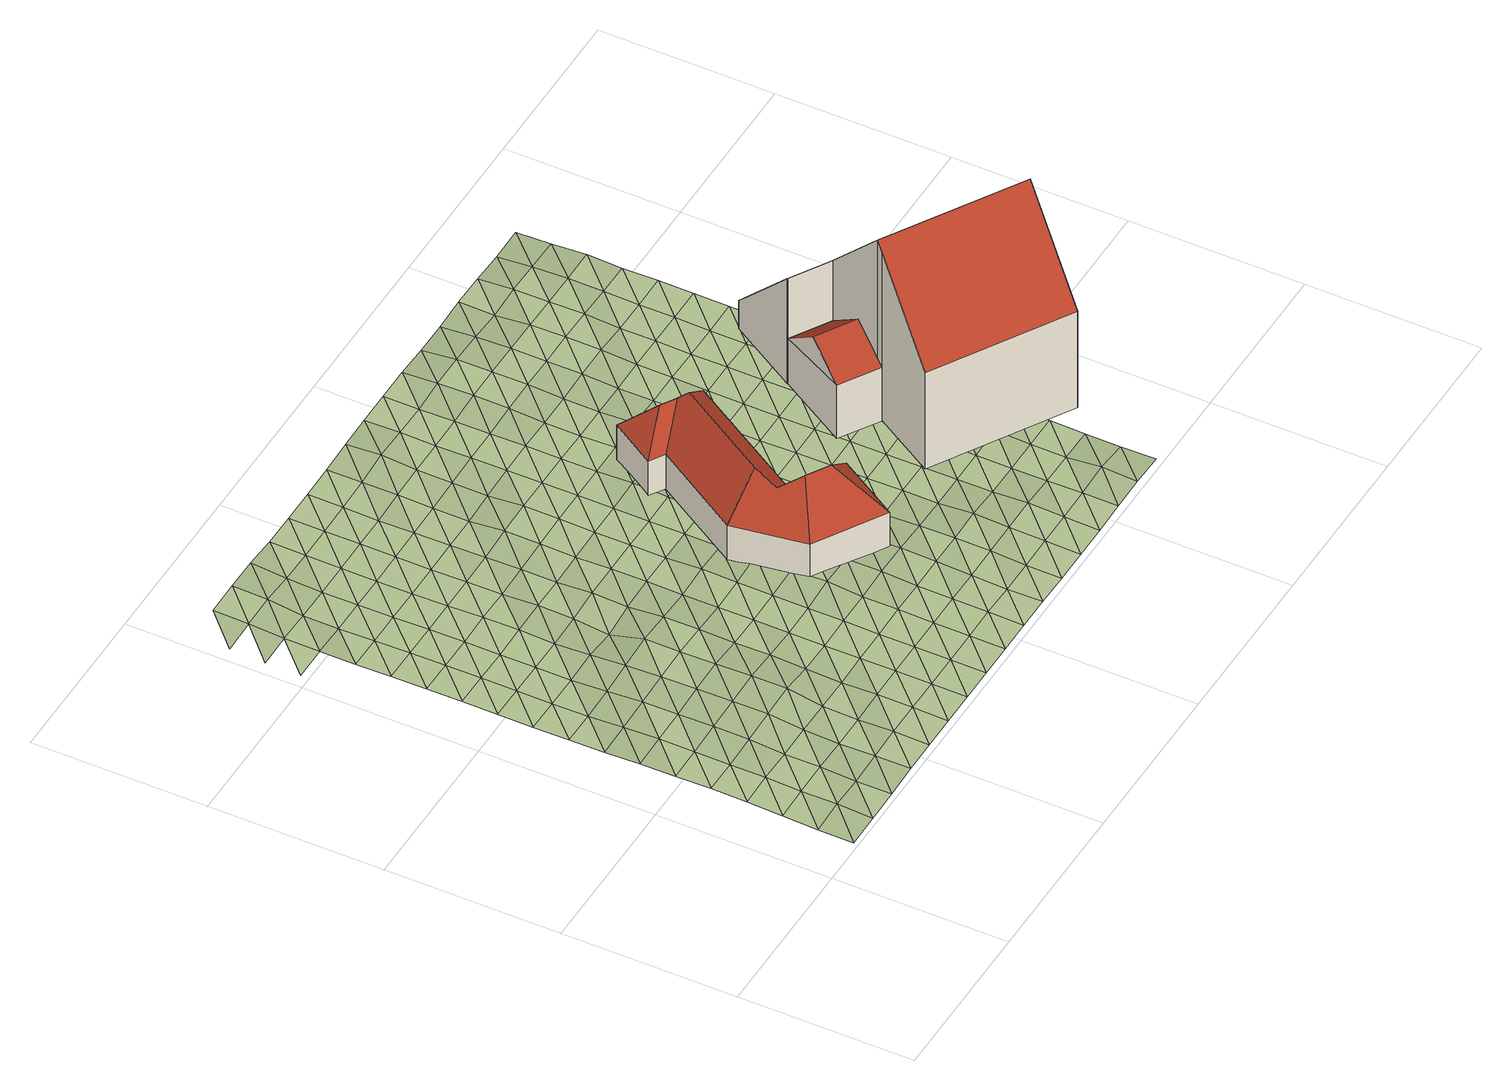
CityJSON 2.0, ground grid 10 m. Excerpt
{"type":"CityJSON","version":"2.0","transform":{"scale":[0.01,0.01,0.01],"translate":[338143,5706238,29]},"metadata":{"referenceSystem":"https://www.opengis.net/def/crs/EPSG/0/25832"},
"CityObjects":{
"building1":{"type":"Building","attributes":{"Gemeindeschluessel":"05112000","Geometrietyp2DReferenz":"3000","Height.highReference":"highestRoofEdge","Height.lowReference":"lowestGroundPoint","Height.status":"measured","measuredHeight":4.83,"function":"31001_2463","roofType":"5000","storeysAboveGround":1},"geometry":[{"type":"Solid","lod":"2","boundaries":[[[[0,1,2,3]],[[4,5,1,0]],[[6,7,5,4]],[[8,9,7,6]],[[10,11,9,8]],[[12,13,11,10]],[[14,15,13,12]],[[16,17,15,14]],[[3,2,17,16]],[[18,16,14,19]],[[14,12,19]],[[18,19,12,10,20]],[[21,20,10,8,22]],[[23,22,8,6,24]],[[6,4,24]],[[24,4,0,23]],[[22,23,0,3,21]],[[20,21,3,16,18]],[[1,5,7,9,11,13,15,17,2]]]],"semantics":{"surfaces":[{"type":"WallSurface"},{"type":"RoofSurface"},{"type":"GroundSurface"}],"values":[[0,0,0,0,0,0,0,0,0,1,1,1,1,1,1,1,1,1,2]]}}]},
"building2":{"type":"Building","attributes":{"Gemeindeschluessel":"05112000","Geometrietyp2DReferenz":"3000","function":"31001_1010"},"address":[{"country":"Deutschland","locality":"Duisburg","thoroughfareNumber":"126","thoroughfareName":"Grafschafter Str."}],"children":["building2-1","building2-2"]},
"building2-1":{"type":"BuildingPart","attributes":{"Height.highReference":"highestRoofEdge","Height.lowReference":"lowestGroundPoint","Height.status":"measured","measuredHeight":11.81,"roofType":"3100","storeysAboveGround":2},"parents":["building2"],"geometry":[{"type":"Solid","lod":"2","boundaries":[[[[25,26,27,28]],[[29,30,26,25]],[[31,32,30,29]],[[33,34,32,31]],[[35,36,34,33]],[[37,38,36,35]],[[39,40,38,37]],[[41,42,43,40,39]],[[28,27,44,45,46]],[[41,39,37,35,47]],[[33,31,29,25,28,46,48,47,35]],[[26,30,32,34,36,38,40,43,49,50,44,27]],[[42,41,47,51,52]],[[43,42,52,49]],[[53,54,51,47,48]],[[50,49,52,53]],[[52,51,54,53]],[[45,53,48,46]],[[44,50,53,45]]]],"semantics":{"surfaces":[{"type":"WallSurface"},{"type":"RoofSurface"},{"type":"GroundSurface"},{"type":"ClosureSurface"}],"values":[[0,0,0,0,0,0,0,0,0,1,1,2,0,3,0,3,3,0,3]]}}]},
"building2-2":{"type":"BuildingPart","attributes":{"Height.highReference":"highestRoofEdge","Height.lowReference":"lowestGroundPoint","Height.status":"measured","measuredHeight":5.05,"roofType":"3100","storeysAboveGround":2},"parents":["building2"],"geometry":[{"type":"Solid","lod":"2","boundaries":[[[[55,56,57,43,42]],[[45,44,58,56,55]],[[55,59,45]],[[45,59,54,53]],[[42,51,54,59,55]],[[60,57,56,58]],[[60,58,44,50]],[[45,53,50,44]],[[60,50,49,43,57]],[[49,52,42,43]],[[50,53,52,49]],[[42,52,51]],[[51,52,53,54]]]],"semantics":{"surfaces":[{"type":"WallSurface"},{"type":"RoofSurface"},{"type":"GroundSurface"},{"type":"ClosureSurface"}],"values":[[0,0,0,1,1,2,0,3,0,3,3,0,3]]}}]},
"terrain1":{"type":"TINRelief","attributes":{"lod":2},"geometry":[{"type":"CompositeSurface","lod":"2","boundaries":[[[61,62,63]],[[63,62,64]],[[65,61,66]],[[66,61,63]],[[67,65,68]],[[68,65,66]],[[69,67,70]],[[63,64,71]],[[70,67,68]],[[72,69,73]],[[71,64,74]],[[66,63,75]],[[73,69,70]],[[76,72,77]],[[75,63,71]],[[68,66,78]],[[77,72,73]],[[79,76,80]],[[78,66,75]],[[70,68,81]],[[71,74,82]],[[80,76,77]],[[83,79,84]],[[81,68,78]],[[73,70,85]],[[82,74,86]],[[75,71,87]],[[84,79,80]],[[88,83,89]],[[85,70,81]],[[77,73,90]],[[87,71,82]],[[78,75,91]],[[89,83,84]],[[92,88,93]],[[90,73,85]],[[80,77,94]],[[91,75,87]],[[81,78,95]],[[93,88,89]],[[82,86,96]],[[97,92,98]],[[94,77,90]],[[84,80,99]],[[95,78,91]],[[85,81,100]],[[96,86,101]],[[98,92,93]],[[87,82,102]],[[103,97,104]],[[99,80,94]],[[89,84,105]],[[100,81,95]],[[90,85,106]],[[102,82,96]],[[104,97,98]],[[91,87,107]],[[108,103,109]],[[105,84,99]],[[93,89,110]],[[106,85,100]],[[111,112,113]],[[94,90,114]],[[107,87,102]],[[109,103,104]],[[95,91,115]],[[116,108,117]],[[110,89,105]],[[96,101,118]],[[98,93,119]],[[114,90,106]],[[120,121,111]],[[99,94,122]],[[115,91,107]],[[117,108,109]],[[100,95,123]],[[113,116,124]],[[118,101,125]],[[119,93,110]],[[102,96,126]],[[104,98,127]],[[122,94,114]],[[128,129,120]],[[105,99,130]],[[123,95,115]],[[124,116,117]],[[106,100,131]],[[111,113,132]],[[126,96,118]],[[127,98,119]],[[107,102,133]],[[109,104,134]],[[130,99,122]],[[110,105,135]],[[131,100,123]],[[132,113,124]],[[114,106,136]],[[120,111,137]],[[133,102,126]],[[134,104,127]],[[115,107,138]],[[117,109,139]],[[135,105,130]],[[118,125,140]],[[119,110,141]],[[136,106,131]],[[137,111,132]],[[122,114,142]],[[128,120,143]],[[138,107,133]],[[139,109,134]],[[123,115,144]],[[124,117,145]],[[140,125,146]],[[141,110,135]],[[126,118,147]],[[127,119,148]],[[142,114,136]],[[143,120,137]],[[130,122,149]],[[144,115,138]],[[145,117,139]],[[131,123,150]],[[132,124,151]],[[147,118,140]],[[148,119,141]],[[133,126,152]],[[134,127,153]],[[149,122,142]],[[135,130,154]],[[150,123,144]],[[151,124,145]],[[136,131,155]],[[137,132,156]],[[152,126,147]],[[153,127,148]],[[138,133,157]],[[139,134,158]],[[154,130,149]],[[140,146,159]],[[141,135,160]],[[155,131,150]],[[156,132,151]],[[142,136,161]],[[143,137,162]],[[157,133,152]],[[158,134,153]],[[144,138,163]],[[145,139,164]],[[159,146,165]],[[160,135,154]],[[147,140,166]],[[148,141,167]],[[161,136,155]],[[162,137,156]],[[149,142,168]],[[163,138,157]],[[164,139,158]],[[150,144,169]],[[151,145,170]],[[166,140,159]],[[167,141,160]],[[152,147,171]],[[153,148,172]],[[168,142,161]],[[154,149,173]],[[169,144,163]],[[170,145,164]],[[155,150,174]],[[156,151,175]],[[171,147,166]],[[172,148,167]],[[157,152,176]],[[158,153,177]],[[173,149,168]],[[159,165,178]],[[160,154,179]],[[174,150,169]],[[175,151,170]],[[161,155,180]],[[162,156,181]],[[176,152,171]],[[177,153,172]],[[163,157,182]],[[164,158,183]],[[178,165,184]],[[179,154,173]],[[166,159,185]],[[167,160,186]],[[180,155,174]],[[181,156,175]],[[168,161,187]],[[182,157,176]],[[183,158,177]],[[169,163,188]],[[170,164,189]],[[185,159,178]],[[186,160,179]],[[171,166,190]],[[172,167,191]],[[187,161,180]],[[173,168,192]],[[188,163,182]],[[189,164,183]],[[174,169,193]],[[175,170,194]],[[190,166,185]],[[191,167,186]],[[176,171,195]],[[177,172,196]],[[192,168,187]],[[178,184,197]],[[179,173,198]],[[193,169,188]],[[194,170,189]],[[180,174,199]],[[181,175,200]],[[195,171,190]],[[196,172,191]],[[182,176,201]],[[183,177,202]],[[197,184,203]],[[198,173,192]],[[185,178,204]],[[186,179,205]],[[199,174,193]],[[200,175,194]],[[187,180,206]],[[201,176,195]],[[202,177,196]],[[188,182,207]],[[189,183,208]],[[204,178,197]],[[205,179,198]],[[190,185,209]],[[191,186,210]],[[206,180,199]],[[192,187,211]],[[207,182,201]],[[208,183,202]],[[193,188,212]],[[194,189,213]],[[209,185,204]],[[210,186,205]],[[195,190,214]],[[196,191,215]],[[211,187,206]],[[197,203,216]],[[198,192,217]],[[212,188,207]],[[213,189,208]],[[199,193,218]],[[200,194,219]],[[214,190,209]],[[215,191,210]],[[201,195,220]],[[202,196,221]],[[216,203,222]],[[217,192,211]],[[204,197,223]],[[205,198,224]],[[218,193,212]],[[219,194,213]],[[206,199,225]],[[220,195,214]],[[221,196,215]],[[207,201,226]],[[208,202,227]],[[223,197,216]],[[224,198,217]],[[209,204,228]],[[210,205,229]],[[225,199,218]],[[211,206,230]],[[226,201,220]],[[227,202,221]],[[212,207,231]],[[213,208,232]],[[228,204,223]],[[229,205,224]],[[214,209,233]],[[215,210,234]],[[230,206,225]],[[216,222,235]],[[217,211,236]],[[231,207,226]],[[232,208,227]],[[218,212,237]],[[219,213,238]],[[233,209,228]],[[234,210,229]],[[220,214,239]],[[221,215,240]],[[235,222,241]],[[236,211,230]],[[223,216,242]],[[224,217,243]],[[237,212,231]],[[238,213,232]],[[225,218,244]],[[239,214,233]],[[240,215,234]],[[226,220,245]],[[227,221,246]],[[242,216,235]],[[243,217,236]],[[228,223,247]],[[229,224,248]],[[244,218,237]],[[230,225,249]],[[245,220,239]],[[246,221,240]],[[231,226,250]],[[232,227,251]],[[247,223,242]],[[248,224,243]],[[233,228,252]],[[234,229,253]],[[249,225,244]],[[235,241,254]],[[236,230,255]],[[250,226,245]],[[251,227,246]],[[237,231,256]],[[238,232,257]],[[252,228,247]],[[253,229,248]],[[239,233,258]],[[240,234,259]],[[254,241,260]],[[255,230,249]],[[242,235,261]],[[243,236,262]],[[256,231,250]],[[257,232,251]],[[244,237,263]],[[258,233,252]],[[259,234,253]],[[245,239,264]],[[246,240,265]],[[261,235,254]],[[262,236,255]],[[247,242,266]],[[248,243,267]],[[263,237,256]],[[249,244,268]],[[264,239,258]],[[265,240,259]],[[250,245,269]],[[251,246,270]],[[266,242,261]],[[267,243,262]],[[252,247,271]],[[253,248,272]],[[268,244,263]],[[254,260,273]],[[255,249,274]],[[269,245,264]],[[270,246,265]],[[256,250,275]],[[257,251,276]],[[271,247,266]],[[272,248,267]],[[258,252,277]],[[259,253,278]],[[273,260,279]],[[274,249,268]],[[261,254,280]],[[262,255,281]],[[275,250,269]],[[276,251,270]],[[263,256,282]],[[277,252,271]],[[278,253,272]],[[264,258,283]],[[265,259,284]],[[280,254,273]],[[281,255,274]],[[266,261,285]],[[267,262,286]],[[282,256,275]],[[268,263,287]],[[283,258,277]],[[284,259,278]],[[269,264,288]],[[270,265,289]],[[285,261,280]],[[286,262,281]],[[271,266,290]],[[272,267,291]],[[287,263,282]],[[273,279,292]],[[274,268,293]],[[288,264,283]],[[289,265,284]],[[275,269,294]],[[276,270,295]],[[290,266,285]],[[291,267,286]],[[277,271,296]],[[278,272,297]],[[292,279,298]],[[293,268,287]],[[280,273,299]],[[281,274,300]],[[294,269,288]],[[295,270,289]],[[282,275,301]],[[296,271,290]],[[297,272,291]],[[283,277,302]],[[284,278,303]],[[299,273,292]],[[300,274,293]],[[285,280,304]],[[286,281,305]],[[301,275,294]],[[287,282,306]],[[302,277,296]],[[303,278,297]],[[288,283,307]],[[289,284,308]],[[304,280,299]],[[305,281,300]],[[290,285,309]],[[291,286,310]],[[306,282,301]],[[292,298,311]],[[293,287,312]],[[307,283,302]],[[308,284,303]],[[294,288,313]],[[295,289,314]],[[309,285,304]],[[310,286,305]],[[296,290,315]],[[297,291,316]],[[311,298,317]],[[312,287,306]],[[299,292,318]],[[300,293,319]],[[313,288,307]],[[314,289,308]],[[301,294,320]],[[315,290,309]],[[316,291,310]],[[302,296,321]],[[303,297,322]],[[318,292,311]],[[319,293,312]],[[304,299,323]],[[305,300,324]],[[320,294,313]],[[306,301,325]],[[321,296,315]],[[322,297,316]],[[307,302,326]],[[308,303,327]],[[323,299,318]],[[324,300,319]],[[309,304,328]],[[310,305,329]],[[325,301,320]],[[311,317,330]],[[312,306,331]],[[326,302,321]],[[327,303,322]],[[313,307,332]],[[314,308,333]],[[328,304,323]],[[329,305,324]],[[315,309,334]],[[316,310,335]],[[330,317,336]],[[331,306,325]],[[318,311,337]],[[319,312,338]],[[332,307,326]],[[333,308,327]],[[320,313,339]],[[334,309,328]],[[335,310,329]],[[321,315,340]],[[322,316,341]],[[337,311,330]],[[338,312,331]],[[323,318,342]],[[324,319,343]],[[339,313,332]],[[325,320,344]],[[340,315,334]],[[341,316,335]],[[326,321,345]],[[327,322,346]],[[342,318,337]],[[343,319,338]],[[328,323,347]],[[329,324,348]],[[344,320,339]],[[331,325,349]],[[345,321,340]],[[346,322,341]],[[332,326,350]],[[333,327,351]],[[347,323,342]],[[348,324,343]],[[334,328,352]],[[335,329,353]],[[349,325,344]],[[338,331,354]],[[350,326,345]],[[351,327,346]],[[339,332,355]],[[352,328,347]],[[353,329,348]],[[340,334,356]],[[341,335,357]],[[354,331,349]],[[343,338,358]],[[355,332,350]],[[344,339,359]],[[356,334,352]],[[357,335,353]],[[345,340,360]],[[346,341,361]],[[358,338,354]],[[348,343,362]],[[359,339,355]],[[349,344,363]],[[360,340,356]],[[361,341,357]],[[350,345,364]],[[351,346,365]],[[362,343,358]],[[353,348,366]],[[363,344,359]],[[354,349,367]],[[364,345,360]],[[365,346,361]],[[355,350,368]],[[366,348,362]],[[357,353,369]],[[367,349,363]],[[358,354,370]],[[368,350,364]],[[359,355,371]],[[369,353,366]],[[361,357,372]],[[370,354,367]],[[362,358,373]],[[371,355,368]],[[363,359,374]],[[372,357,369]],[[365,361,375]],[[373,358,370]],[[366,362,376]],[[374,359,371]],[[367,363,377]],[[375,361,372]],[[376,362,373]],[[369,366,378]],[[377,363,374]],[[370,367,379]],[[378,366,376]],[[372,369,380]],[[379,367,377]],[[373,370,381]],[[380,369,378]],[[375,372,382]],[[381,370,379]],[[376,373,383]],[[382,372,380]],[[383,373,381]],[[378,376,384]],[[384,376,383]],[[380,378,385]],[[385,378,384]],[[382,380,386]],[[386,380,385]]]}]},
"terrain2":{"type":"TINRelief","attributes":{"lod":2},"geometry":[{"type":"CompositeSurface","lod":"2","boundaries":[[[61,62,63]],[[63,62,64]],[[65,61,66]],[[66,61,63]],[[67,65,68]],[[68,65,66]],[[69,67,70]],[[63,64,71]],[[70,67,68]],[[72,69,73]],[[71,64,74]],[[66,63,75]],[[73,69,70]],[[76,72,77]],[[75,63,71]],[[68,66,78]],[[77,72,73]],[[79,76,80]],[[78,66,75]],[[70,68,81]],[[71,74,82]],[[80,76,77]],[[83,79,84]],[[81,68,78]],[[73,70,85]],[[82,74,86]],[[75,71,87]],[[84,79,80]],[[88,83,89]],[[85,70,81]],[[77,73,90]],[[87,71,82]],[[78,75,91]],[[89,83,84]],[[92,88,93]],[[90,73,85]],[[80,77,94]],[[91,75,87]],[[81,78,95]],[[93,88,89]],[[82,86,96]],[[97,92,98]],[[94,77,90]],[[84,80,99]],[[95,78,91]],[[85,81,100]],[[96,86,101]],[[98,92,93]],[[87,82,102]],[[103,97,104]],[[99,80,94]],[[89,84,105]],[[100,81,95]],[[90,85,106]],[[102,82,96]],[[104,97,98]],[[91,87,107]],[[108,103,109]],[[105,84,99]],[[93,89,110]],[[106,85,100]],[[111,112,113]],[[94,90,114]],[[107,87,102]],[[109,103,104]],[[95,91,115]],[[116,108,117]],[[110,89,105]],[[96,101,118]],[[98,93,119]],[[114,90,106]],[[120,121,111]],[[99,94,122]],[[115,91,107]],[[117,108,109]],[[100,95,123]],[[113,116,124]],[[118,101,125]],[[119,93,110]],[[102,96,126]],[[104,98,127]],[[122,94,114]],[[128,129,120]],[[105,99,130]],[[123,95,115]],[[124,116,117]],[[106,100,131]],[[111,113,132]],[[126,96,118]],[[127,98,119]],[[107,102,133]],[[109,104,134]],[[130,99,122]],[[110,105,135]],[[131,100,123]],[[132,113,124]],[[114,106,136]],[[120,111,137]],[[133,102,126]],[[134,104,127]],[[115,107,138]],[[117,109,139]],[[135,105,130]],[[118,125,140]],[[119,110,141]],[[136,106,131]],[[137,111,132]],[[122,114,142]],[[128,120,143]],[[138,107,133]],[[139,109,134]],[[123,115,144]],[[124,117,145]],[[140,125,146]],[[141,110,135]],[[126,118,147]],[[127,119,148]],[[142,114,136]],[[143,120,137]],[[130,122,149]],[[144,115,138]],[[145,117,139]],[[131,123,150]],[[132,124,151]],[[147,118,140]],[[148,119,141]],[[133,126,152]],[[134,127,153]],[[149,122,142]],[[135,130,154]],[[150,123,144]],[[151,124,145]],[[136,131,155]],[[137,132,156]],[[152,126,147]],[[153,127,148]],[[138,133,157]],[[139,134,158]],[[154,130,149]],[[140,146,159]],[[141,135,160]],[[155,131,150]],[[156,132,151]],[[142,136,161]],[[143,137,162]],[[157,133,152]],[[158,134,153]],[[144,138,163]],[[145,139,164]],[[159,146,165]],[[160,135,154]],[[147,140,166]],[[148,141,167]],[[161,136,155]],[[162,137,156]],[[149,142,168]],[[163,138,157]],[[164,139,158]],[[150,144,169]],[[151,145,170]],[[166,140,159]],[[167,141,160]],[[152,147,171]],[[153,148,172]],[[168,142,161]],[[154,149,173]],[[169,144,163]],[[170,145,164]],[[155,150,174]],[[156,151,175]],[[171,147,166]],[[172,148,167]],[[157,152,176]],[[158,153,177]],[[173,149,168]],[[159,165,178]],[[160,154,179]],[[174,150,169]],[[175,151,170]],[[161,155,180]],[[162,156,181]],[[176,152,171]],[[177,153,172]],[[163,157,182]],[[164,158,183]],[[178,165,184]],[[179,154,173]],[[166,159,185]],[[167,160,186]],[[180,155,174]],[[181,156,175]],[[168,161,187]],[[182,157,176]],[[183,158,177]],[[169,163,188]],[[170,164,189]],[[185,159,178]],[[186,160,179]],[[171,166,190]],[[172,167,191]],[[187,161,180]],[[173,168,192]],[[188,163,182]],[[189,164,183]],[[174,169,193]],[[175,170,194]],[[190,166,185]],[[191,167,186]],[[176,171,195]],[[177,172,196]],[[192,168,187]],[[178,184,197]],[[179,173,198]],[[193,169,188]],[[194,170,189]],[[180,174,199]],[[181,175,200]],[[195,171,190]],[[196,172,191]],[[182,176,201]],[[183,177,202]],[[197,184,203]],[[198,173,192]],[[185,178,204]],[[186,179,205]],[[199,174,193]],[[200,175,194]],[[187,180,206]],[[201,176,195]],[[202,177,196]],[[188,182,207]],[[189,183,208]],[[204,178,197]],[[205,179,198]],[[190,185,209]],[[191,186,210]],[[206,180,199]],[[192,187,211]],[[207,182,201]],[[208,183,202]],[[193,188,212]],[[194,189,213]],[[209,185,204]],[[210,186,205]],[[195,190,214]],[[196,191,215]],[[211,187,206]],[[197,203,216]],[[198,192,217]],[[212,188,207]],[[213,189,208]],[[199,193,218]],[[200,194,219]],[[214,190,209]],[[215,191,210]],[[201,195,220]],[[202,196,221]],[[216,203,222]],[[217,192,211]],[[204,197,223]],[[205,198,224]],[[218,193,212]],[[219,194,213]],[[206,199,225]],[[220,195,214]],[[221,196,215]],[[207,201,226]],[[208,202,227]],[[223,197,216]],[[224,198,217]],[[209,204,228]],[[210,205,229]],[[225,199,218]],[[211,206,230]],[[226,201,220]],[[227,202,221]],[[212,207,231]],[[213,208,232]],[[228,204,223]],[[229,205,224]],[[214,209,233]],[[215,210,234]],[[230,206,225]],[[216,222,235]],[[217,211,236]],[[231,207,226]],[[232,208,227]],[[218,212,237]],[[219,213,238]],[[233,209,228]],[[234,210,229]],[[220,214,239]],[[221,215,240]],[[235,222,241]],[[236,211,230]],[[223,216,242]],[[224,217,243]],[[237,212,231]],[[238,213,232]],[[225,218,244]],[[239,214,233]],[[240,215,234]],[[226,220,245]],[[227,221,246]],[[242,216,235]],[[243,217,236]],[[228,223,247]],[[229,224,248]],[[244,218,237]],[[230,225,249]],[[245,220,239]],[[246,221,240]],[[231,226,250]],[[232,227,251]],[[247,223,242]],[[248,224,243]],[[233,228,252]],[[234,229,253]],[[249,225,244]],[[235,241,254]],[[236,230,255]],[[250,226,245]],[[251,227,246]],[[237,231,256]],[[238,232,257]],[[252,228,247]],[[253,229,248]],[[239,233,258]],[[240,234,259]],[[254,241,260]],[[255,230,249]],[[242,235,261]],[[243,236,262]],[[256,231,250]],[[257,232,251]],[[244,237,263]],[[258,233,252]],[[259,234,253]],[[245,239,264]],[[246,240,265]],[[261,235,254]],[[262,236,255]],[[247,242,266]],[[248,243,267]],[[263,237,256]],[[249,244,268]],[[264,239,258]],[[265,240,259]],[[250,245,269]],[[251,246,270]],[[266,242,261]],[[267,243,262]],[[252,247,271]],[[253,248,272]],[[268,244,263]],[[254,260,273]],[[255,249,274]],[[269,245,264]],[[270,246,265]],[[256,250,275]],[[257,251,276]],[[271,247,266]],[[272,248,267]],[[258,252,277]],[[259,253,278]],[[273,260,279]],[[274,249,268]],[[261,254,280]],[[262,255,281]],[[275,250,269]],[[276,251,270]],[[263,256,282]],[[277,252,271]],[[278,253,272]],[[264,258,283]],[[265,259,284]],[[280,254,273]],[[281,255,274]],[[266,261,285]],[[267,262,286]],[[282,256,275]],[[268,263,287]],[[283,258,277]],[[284,259,278]],[[269,264,288]],[[270,265,289]],[[285,261,280]],[[286,262,281]],[[271,266,290]],[[272,267,291]],[[287,263,282]],[[273,279,292]],[[274,268,293]],[[288,264,283]],[[289,265,284]],[[275,269,294]],[[276,270,295]],[[290,266,285]],[[291,267,286]],[[277,271,296]],[[278,272,297]],[[292,279,298]],[[293,268,287]],[[280,273,299]],[[281,274,300]],[[294,269,288]],[[295,270,289]],[[282,275,301]],[[296,271,290]],[[297,272,291]],[[283,277,302]],[[284,278,303]],[[299,273,292]],[[300,274,293]],[[285,280,304]],[[286,281,305]],[[301,275,294]],[[287,282,306]],[[302,277,296]],[[303,278,297]],[[288,283,307]],[[289,284,308]],[[304,280,299]],[[305,281,300]],[[290,285,309]],[[291,286,310]],[[306,282,301]],[[292,298,311]],[[293,287,312]],[[307,283,302]],[[308,284,303]],[[294,288,313]],[[295,289,314]],[[309,285,304]],[[310,286,305]],[[296,290,315]],[[297,291,316]],[[311,298,317]],[[312,287,306]],[[299,292,318]],[[300,293,319]],[[313,288,307]],[[314,289,308]],[[301,294,320]],[[315,290,309]],[[316,291,310]],[[302,296,321]],[[303,297,322]],[[318,292,311]],[[319,293,312]],[[304,299,323]],[[305,300,324]],[[320,294,313]],[[306,301,325]],[[321,296,315]],[[322,297,316]],[[307,302,326]],[[308,303,327]],[[323,299,318]],[[324,300,319]],[[309,304,328]],[[310,305,329]],[[325,301,320]],[[311,317,330]],[[312,306,331]],[[326,302,321]],[[327,303,322]],[[313,307,332]],[[314,308,333]],[[328,304,323]],[[329,305,324]],[[315,309,334]],[[316,310,335]],[[330,317,336]],[[331,306,325]],[[318,311,337]],[[319,312,338]],[[332,307,326]],[[333,308,327]],[[320,313,339]],[[334,309,328]],[[335,310,329]],[[321,315,340]],[[322,316,341]],[[337,311,330]],[[338,312,331]],[[323,318,342]],[[324,319,343]],[[339,313,332]],[[325,320,344]],[[340,315,334]],[[341,316,335]],[[326,321,345]],[[327,322,346]],[[342,318,337]],[[343,319,338]],[[328,323,347]],[[329,324,348]],[[344,320,339]],[[331,325,349]],[[345,321,340]],[[346,322,341]],[[332,326,350]],[[333,327,351]],[[347,323,342]],[[348,324,343]],[[334,328,352]],[[335,329,353]],[[349,325,344]],[[338,331,354]],[[350,326,345]],[[351,327,346]],[[339,332,355]],[[352,328,347]],[[353,329,348]],[[340,334,356]],[[341,335,357]],[[354,331,349]],[[343,338,358]],[[355,332,350]],[[344,339,359]],[[356,334,352]],[[357,335,353]],[[345,340,360]],[[346,341,361]],[[358,338,354]],[[348,343,362]],[[359,339,355]],[[349,344,363]],[[360,340,356]],[[361,341,357]],[[350,345,364]],[[351,346,365]],[[362,343,358]],[[353,348,366]],[[363,344,359]],[[354,349,367]],[[364,345,360]],[[365,346,361]],[[355,350,368]],[[366,348,362]],[[357,353,369]],[[367,349,363]],[[358,354,370]],[[368,350,364]],[[359,355,371]],[[369,353,366]],[[361,357,372]],[[370,354,367]],[[362,358,373]],[[371,355,368]],[[363,359,374]],[[372,357,369]],[[365,361,375]],[[373,358,370]],[[366,362,376]],[[374,359,371]],[[367,363,377]],[[375,361,372]],[[376,362,373]],[[369,366,378]],[[377,363,374]],[[370,367,379]],[[378,366,376]],[[372,369,380]],[[379,367,377]],[[373,370,381]],[[380,369,378]],[[375,372,382]],[[381,370,379]],[[376,373,383]],[[382,372,380]],[[383,373,381]],[[378,376,384]],[[384,376,383]],[[380,378,385]],[[385,378,384]],[[382,380,386]],[[386,380,385]]]}]},
"terrain3":{"type":"TINRelief","attributes":{"lod":2},"geometry":[{"type":"CompositeSurface","lod":"2","boundaries":[[[61,62,63]],[[63,62,64]],[[65,61,66]],[[66,61,63]],[[67,65,68]],[[68,65,66]],[[69,67,70]],[[63,64,71]],[[70,67,68]],[[72,69,73]],[[71,64,74]],[[66,63,75]],[[73,69,70]],[[76,72,77]],[[75,63,71]],[[68,66,78]],[[77,72,73]],[[79,76,80]],[[78,66,75]],[[70,68,81]],[[71,74,82]],[[80,76,77]],[[83,79,84]],[[81,68,78]],[[73,70,85]],[[82,74,86]],[[75,71,87]],[[84,79,80]],[[88,83,89]],[[85,70,81]],[[77,73,90]],[[87,71,82]],[[78,75,91]],[[89,83,84]],[[92,88,93]],[[90,73,85]],[[80,77,94]],[[91,75,87]],[[81,78,95]],[[93,88,89]],[[82,86,96]],[[97,92,98]],[[94,77,90]],[[84,80,99]],[[95,78,91]],[[85,81,100]],[[96,86,101]],[[98,92,93]],[[87,82,102]],[[103,97,104]],[[99,80,94]],[[89,84,105]],[[100,81,95]],[[90,85,106]],[[102,82,96]],[[104,97,98]],[[91,87,107]],[[108,103,109]],[[105,84,99]],[[93,89,110]],[[106,85,100]],[[111,112,113]],[[94,90,114]],[[107,87,102]],[[109,103,104]],[[95,91,115]],[[116,108,117]],[[110,89,105]],[[96,101,118]],[[98,93,119]],[[114,90,106]],[[120,121,111]],[[99,94,122]],[[115,91,107]],[[117,108,109]],[[100,95,123]],[[113,116,124]],[[118,101,125]],[[119,93,110]],[[102,96,126]],[[104,98,127]],[[122,94,114]],[[128,129,120]],[[105,99,130]],[[123,95,115]],[[124,116,117]],[[106,100,131]],[[111,113,132]],[[126,96,118]],[[127,98,119]],[[107,102,133]],[[109,104,134]],[[130,99,122]],[[110,105,135]],[[131,100,123]],[[132,113,124]],[[114,106,136]],[[120,111,137]],[[133,102,126]],[[134,104,127]],[[115,107,138]],[[117,109,139]],[[135,105,130]],[[118,125,140]],[[119,110,141]],[[136,106,131]],[[137,111,132]],[[122,114,142]],[[138,107,133]],[[139,109,134]],[[123,115,144]],[[124,117,145]],[[140,125,146]],[[141,110,135]],[[126,118,147]],[[127,119,148]],[[142,114,136]],[[143,120,137]],[[130,122,149]],[[144,115,138]],[[145,117,139]],[[131,123,150]],[[132,124,151]],[[147,118,140]],[[148,119,141]],[[133,126,152]],[[134,127,153]],[[149,122,142]],[[135,130,154]],[[150,123,144]],[[151,124,145]],[[136,131,155]],[[137,132,156]],[[152,126,147]],[[153,127,148]],[[138,133,157]],[[139,134,158]],[[154,130,149]],[[140,146,159]],[[141,135,160]],[[155,131,150]],[[156,132,151]],[[142,136,161]],[[157,133,152]],[[158,134,153]],[[144,138,163]],[[145,139,164]],[[159,146,165]],[[160,135,154]],[[147,140,166]],[[148,141,167]],[[161,136,155]],[[162,137,156]],[[149,142,168]],[[163,138,157]],[[164,139,158]],[[150,144,169]],[[151,145,170]],[[166,140,159]],[[167,141,160]],[[152,147,171]],[[153,148,172]],[[168,142,161]],[[154,149,173]],[[169,144,163]],[[170,145,164]],[[155,150,174]],[[156,151,175]],[[171,147,166]],[[172,148,167]],[[157,152,176]],[[158,153,177]],[[173,149,168]],[[159,165,178]],[[160,154,179]],[[174,150,169]],[[175,151,170]],[[161,155,180]],[[176,152,171]],[[177,153,172]],[[163,157,182]],[[164,158,183]],[[178,165,184]],[[179,154,173]],[[166,159,185]],[[167,160,186]],[[180,155,174]],[[181,156,175]],[[168,161,187]],[[182,157,176]],[[183,158,177]],[[169,163,188]],[[170,164,189]],[[185,159,178]],[[186,160,179]],[[171,166,190]],[[172,167,191]],[[187,161,180]],[[173,168,192]],[[188,163,182]],[[189,164,183]],[[174,169,193]],[[175,170,194]],[[190,166,185]],[[191,167,186]],[[176,171,195]],[[177,172,196]],[[192,168,187]],[[178,184,197]],[[179,173,198]],[[193,169,188]],[[194,170,189]],[[180,174,199]],[[195,171,190]],[[196,172,191]],[[182,176,201]],[[183,177,202]],[[197,184,203]],[[198,173,192]],[[185,178,204]],[[186,179,205]],[[199,174,193]],[[200,175,194]],[[187,180,206]],[[201,176,195]],[[202,177,196]],[[188,182,207]],[[189,183,208]],[[204,178,197]],[[205,179,198]],[[190,185,209]],[[191,186,210]],[[206,180,199]],[[192,187,211]],[[207,182,201]],[[208,183,202]],[[193,188,212]],[[194,189,213]],[[209,185,204]],[[210,186,205]],[[195,190,214]],[[196,191,215]],[[211,187,206]],[[197,203,216]],[[198,192,217]],[[212,188,207]],[[213,189,208]],[[199,193,218]],[[214,190,209]],[[215,191,210]],[[201,195,220]],[[202,196,221]],[[216,203,222]],[[217,192,211]],[[204,197,223]],[[205,198,224]],[[218,193,212]],[[219,194,213]],[[206,199,225]],[[220,195,214]],[[221,196,215]],[[207,201,226]],[[208,202,227]],[[223,197,216]],[[224,198,217]],[[209,204,228]],[[210,205,229]],[[225,199,218]],[[211,206,230]],[[226,201,220]],[[227,202,221]],[[212,207,231]],[[213,208,232]],[[228,204,223]],[[229,205,224]],[[214,209,233]],[[215,210,234]],[[230,206,225]],[[216,222,235]],[[217,211,236]],[[231,207,226]],[[232,208,227]],[[218,212,237]],[[233,209,228]],[[234,210,229]],[[220,214,239]],[[221,215,240]],[[235,222,241]],[[236,211,230]],[[223,216,242]],[[224,217,243]],[[237,212,231]],[[238,213,232]],[[225,218,244]],[[239,214,233]],[[240,215,234]],[[226,220,245]],[[227,221,246]],[[242,216,235]],[[243,217,236]],[[228,223,247]],[[229,224,248]],[[244,218,237]],[[230,225,249]],[[245,220,239]],[[246,221,240]],[[231,226,250]],[[232,227,251]],[[247,223,242]],[[248,224,243]],[[233,228,252]],[[234,229,253]],[[249,225,244]],[[235,241,254]],[[236,230,255]],[[250,226,245]],[[251,227,246]],[[237,231,256]],[[252,228,247]],[[253,229,248]],[[239,233,258]],[[240,234,259]],[[254,241,260]],[[255,230,249]],[[242,235,261]],[[243,236,262]],[[256,231,250]],[[257,232,251]],[[244,237,263]],[[258,233,252]],[[259,234,253]],[[245,239,264]],[[246,240,265]],[[261,235,254]],[[262,236,255]],[[247,242,266]],[[248,243,267]],[[263,237,256]],[[249,244,268]],[[264,239,258]],[[265,240,259]],[[250,245,269]],[[251,246,270]],[[266,242,261]],[[267,243,262]],[[252,247,271]],[[253,248,272]],[[268,244,263]],[[254,260,273]],[[255,249,274]],[[269,245,264]],[[270,246,265]],[[256,250,275]],[[271,247,266]],[[272,248,267]],[[258,252,277]],[[259,253,278]],[[273,260,279]],[[274,249,268]],[[261,254,280]],[[262,255,281]],[[275,250,269]],[[276,251,270]],[[263,256,282]],[[277,252,271]],[[278,253,272]],[[264,258,283]],[[265,259,284]],[[280,254,273]],[[281,255,274]],[[266,261,285]],[[267,262,286]],[[282,256,275]],[[268,263,287]],[[283,258,277]],[[284,259,278]],[[269,264,288]],[[270,265,289]],[[285,261,280]],[[286,262,281]],[[271,266,290]],[[272,267,291]],[[287,263,282]],[[273,279,292]],[[274,268,293]],[[288,264,283]],[[289,265,284]],[[275,269,294]],[[290,266,285]],[[291,267,286]],[[277,271,296]],[[278,272,297]],[[292,279,298]],[[293,268,287]],[[280,273,299]],[[281,274,300]],[[294,269,288]],[[295,270,289]],[[282,275,301]],[[296,271,290]],[[297,272,291]],[[283,277,302]],[[284,278,303]],[[299,273,292]],[[300,274,293]],[[285,280,304]],[[286,281,305]],[[301,275,294]],[[287,282,306]],[[302,277,296]],[[303,278,297]],[[288,283,307]],[[289,284,308]],[[304,280,299]],[[305,281,300]],[[290,285,309]],[[291,286,310]],[[306,282,301]],[[292,298,311]],[[293,287,312]],[[307,283,302]],[[308,284,303]],[[294,288,313]],[[309,285,304]],[[310,286,305]],[[296,290,315]],[[297,291,316]],[[311,298,317]],[[312,287,306]],[[299,292,318]],[[300,293,319]],[[313,288,307]],[[314,289,308]],[[301,294,320]],[[315,290,309]],[[316,291,310]],[[302,296,321]],[[303,297,322]],[[318,292,311]],[[319,293,312]],[[304,299,323]],[[305,300,324]],[[320,294,313]],[[306,301,325]],[[321,296,315]],[[322,297,316]],[[307,302,326]],[[308,303,327]],[[323,299,318]],[[324,300,319]],[[309,304,328]],[[310,305,329]],[[325,301,320]],[[311,317,330]],[[312,306,331]],[[326,302,321]],[[327,303,322]],[[313,307,332]],[[328,304,323]],[[329,305,324]],[[315,309,334]],[[316,310,335]],[[330,317,336]],[[331,306,325]],[[318,311,337]],[[319,312,338]],[[332,307,326]],[[333,308,327]],[[320,313,339]],[[334,309,328]],[[335,310,329]],[[321,315,340]],[[322,316,341]],[[337,311,330]],[[338,312,331]],[[323,318,342]],[[324,319,343]],[[339,313,332]],[[325,320,344]],[[340,315,334]],[[341,316,335]],[[326,321,345]],[[327,322,346]],[[342,318,337]],[[343,319,338]],[[328,323,347]],[[329,324,348]],[[344,320,339]],[[331,325,349]],[[345,321,340]],[[346,322,341]],[[332,326,350]],[[347,323,342]],[[348,324,343]],[[334,328,352]],[[335,329,353]],[[349,325,344]],[[338,331,354]],[[350,326,345]],[[351,327,346]],[[339,332,355]],[[352,328,347]],[[353,329,348]],[[340,334,356]],[[341,335,357]],[[354,331,349]],[[343,338,358]],[[355,332,350]],[[344,339,359]],[[356,334,352]],[[357,335,353]],[[345,340,360]],[[346,341,361]],[[358,338,354]],[[348,343,362]],[[359,339,355]],[[349,344,363]],[[360,340,356]],[[361,341,357]],[[350,345,364]],[[362,343,358]],[[353,348,366]],[[363,344,359]],[[354,349,367]],[[364,345,360]],[[365,346,361]],[[355,350,368]],[[366,348,362]],[[357,353,369]],[[367,349,363]],[[358,354,370]],[[368,350,364]],[[359,355,371]],[[369,353,366]],[[361,357,372]],[[370,354,367]],[[362,358,373]],[[371,355,368]],[[363,359,374]],[[372,357,369]],[[373,358,370]],[[366,362,376]],[[374,359,371]],[[367,363,377]],[[375,361,372]],[[376,362,373]],[[369,366,378]],[[377,363,374]],[[370,367,379]],[[378,366,376]],[[372,369,380]],[[379,367,377]],[[373,370,381]],[[380,369,378]],[[381,370,379]],[[376,373,383]],[[382,372,380]],[[383,373,381]],[[378,376,384]],[[384,376,383]],[[380,378,385]],[[385,378,384]],[[386,380,385]]]}]}
},
"vertices":[
[2124,2077,314],[2124,2077,83],[1805,1558,83],[1805,1558,314],[2039,2129,314],[2039,2129,83],[2202,2395,314],[2202,2395,83],[2630,2135,314],[2630,2135,83],[2201,1430,314],[2201,1430,83],[2493,1253,314],[2493,1253,83],[2272,888,314],[2272,888,83],[1876,1127,314],[1876,1127,83],[2071,1259,566],[2200,1181,566],[1990,1378,495],[2017,1516,553],[2354,2068,551],[2340,2128,499],[2254,2180,499],
[3340,2314,276],[3340,2314,90],[3094,1908,90],[3094,1908,795],[4317,1726,275],[4317,1726,90],[4092,1351,754],[4092,1351,90],[4099,1347,754],[4099,1347,90],[3855,942,1271],[3855,942,90],[3618,547,736],[3618,547,90],[2859,1003,736],[2859,1003,90],[3073,1361,1220],[3073,1361,448],[3073,1361,90],[3096,1907,90],[3096,1907,390],[3096,1907,795],[3096,1399,1271],[3320,1771,796],[3096,1399,90],[3320,1771,90],[3096,1399,475],[3096,1399,443],[3320,1771,390],[3193,1560,593],
[2850,1497,448],[2850,1497,88],[3073,1361,88],[3096,1907,88],[2969,1696,593],[3320,1771,88],
[270,222,64],[270,21,61],[470,222,79],[470,21,66],[270,424,72],[470,424,76],[270,625,79],[470,625,83],[270,826,83],[470,826,81],[670,222,70],[270,1027,79],[470,1027,85],[670,21,72],[670,424,82],[270,1229,77],[470,1229,86],[670,625,80],[270,1430,69],[470,1430,75],[670,826,95],[870,222,81],[270,1631,66],[470,1631,65],[670,1027,96],[870,21,82],[870,424,75],[270,1833,65],[470,1833,62],[670,1229,91],[870,625,85],[270,2034,65],[470,2034,63],[670,1430,88],[870,826,107],[1070,222,85],[270,2235,66],[470,2235,63],[670,1631,73],[870,1027,105],[1070,21,83],[1070,424,76],[270,2437,63],[470,2437,64],[670,1833,60],[870,1229,101],[1070,625,83],[270,2638,61],[470,2638,60],[670,2034,60],[270,3242,59],[70,3041,55],[270,3041,59],[870,1430,97],[1070,826,118],[270,2839,58],[470,2839,55],[1269,222,90],[670,2235,60],[270,3443,70],[70,3242,56],[870,1631,86],[1070,1027,114],[470,3041,48],[1269,21,84],[1269,424,90],[670,2437,61],[270,3645,76],[70,3443,63],[870,1833,72],[1070,1229,110],[470,3242,52],[1269,625,80],[670,2638,60],[870,2034,60],[1070,1430,105],[470,3443,75],[1269,826,89],[670,2839,53],[1469,222,87],[870,2235,68],[1070,1631,105],[470,3645,82],[1269,1027,98],[670,3041,50],[1469,21,84],[1469,424,87],[870,2437,65],[1070,1833,46],[1269,1229,92],[670,3242,50],[1469,625,86],[870,2638,57],[1070,2034,68],[1269,1430,98],[670,3443,59],[1469,826,84],[870,2839,52],[1669,222,89],[1070,2235,73],[1269,1631,94],[670,3645,75],[1469,1027,86],[870,3041,51],[1669,21,86],[1669,424,91],[1070,2437,61],[1269,1833,76],[1469,1229,86],[870,3242,52],[1669,625,87],[1070,2638,58],[1269,2034,85],[1469,1430,86],[870,3443,52],[1669,826,91],[1070,2839,54],[1869,222,90],[1269,2235,70],[1469,1631,82],[870,3645,56],[1669,1027,90],[1070,3041,53],[1869,21,88],[1869,424,90],[1269,2437,71],[1469,1833,87],[1669,1229,91],[1070,3242,55],[1869,625,95],[1269,2638,66],[1469,2034,84],[1669,1430,94],[1070,3443,55],[1869,826,93],[1269,2839,59],[2069,222,92],[1469,2235,78],[1669,1631,98],[1070,3645,55],[1869,1027,113],[1269,3041,57],[2069,21,87],[2069,424,93],[1469,2437,82],[1669,1833,85],[1869,1229,105],[1269,3242,52],[2069,625,95],[1469,2638,84],[1669,2034,86],[1869,1430,108],[1269,3443,57],[2069,826,105],[1469,2839,62],[2269,222,85],[1669,2235,85],[1869,1631,87],[1269,3645,57],[2069,1027,104],[1469,3041,63],[2269,21,87],[2269,424,90],[1669,2437,90],[1869,1833,87],[2069,1229,104],[1469,3242,67],[2269,625,100],[1669,2638,91],[1869,2034,87],[2069,1430,95],[1469,3443,64],[2269,826,104],[1669,2839,72],[2469,222,85],[1869,2235,88],[2069,1631,89],[1469,3645,64],[2269,1027,93],[1669,3041,73],[2469,21,85],[2469,424,97],[1869,2437,88],[2069,1833,86],[2269,1229,92],[1669,3242,74],[2469,625,97],[1869,2638,87],[2069,2034,92],[2269,1430,83],[1669,3443,90],[2469,826,93],[1869,2839,85],[2668,222,90],[2069,2235,99],[2269,1631,82],[1669,3645,74],[2469,1027,84],[1869,3041,82],[2668,21,87],[2668,424,96],[2069,2437,89],[2269,1833,84],[2469,1229,85],[1869,3242,78],[2668,625,105],[2069,2638,87],[2269,2034,87],[2469,1430,80],[1869,3443,81],[2668,826,84],[2069,2839,88],[2868,222,94],[2269,2235,92],[2469,1631,79],[1869,3645,76],[2668,1027,85],[2069,3041,83],[2868,21,89],[2868,424,99],[2269,2437,90],[2469,1833,81],[2668,1229,81],[2069,3242,82],[2868,625,87],[2269,2638,84],[2469,2034,82],[2668,1430,81],[2069,3443,78],[2868,826,87],[2269,2839,85],[3068,222,95],[2469,2235,95],[2668,1631,79],[2069,3645,77],[2868,1027,84],[2269,3041,94],[3068,21,93],[3068,424,89],[2469,2437,95],[2668,1833,76],[2868,1229,83],[2269,3242,97],[3068,625,85],[2469,2638,83],[2668,2034,77],[2868,1430,83],[2269,3443,90],[3068,826,89],[2469,2839,85],[3268,222,108],[2668,2235,91],[2868,1631,79],[2269,3645,79],[3068,1027,93],[2469,3041,96],[3268,21,98],[3268,424,87],[2668,2437,85],[2868,1833,77],[3068,1229,86],[2469,3242,95],[3268,625,87],[2668,2638,85],[2868,2034,76],[3068,1430,87],[2469,3443,94],[3268,826,96],[2668,2839,94],[3468,222,84],[2868,2235,80],[3068,1631,84],[2469,3645,67],[3268,1027,89],[2668,3041,94],[3468,21,89],[3468,424,86],[2868,2437,85],[3068,1833,81],[3268,1229,87],[2668,3242,95],[3468,625,89],[2868,2638,86],[3068,2034,78],[3268,1430,88],[2668,3443,84],[3468,826,92],[2868,2839,95],[3068,2235,79],[3268,1631,84],[2668,3645,65],[3468,1027,85],[2868,3041,96],[3068,2437,78],[3268,1833,85],[3468,1229,89],[2868,3242,93],[3068,2638,83],[3268,2034,78],[3468,1430,88],[2868,3443,71],[3068,2839,80],[3268,2235,77],[3468,1631,87],[2868,3645,75],[3068,3041,94],[3268,2437,78],[3468,1833,88],[3068,3242,87],[3268,2638,80],[3468,2034,84],[3068,3443,84],[3268,2839,79],[3468,2235,80],[3068,3645,71],[3268,3041,85],[3468,2437,81],[3268,3242,87],[3468,2638,82],[3268,3443,77],[3468,2839,83],[3268,3645,57],[3468,3041,79],[3468,3242,86],[3468,3443,71],[3468,3645,62]
]}
